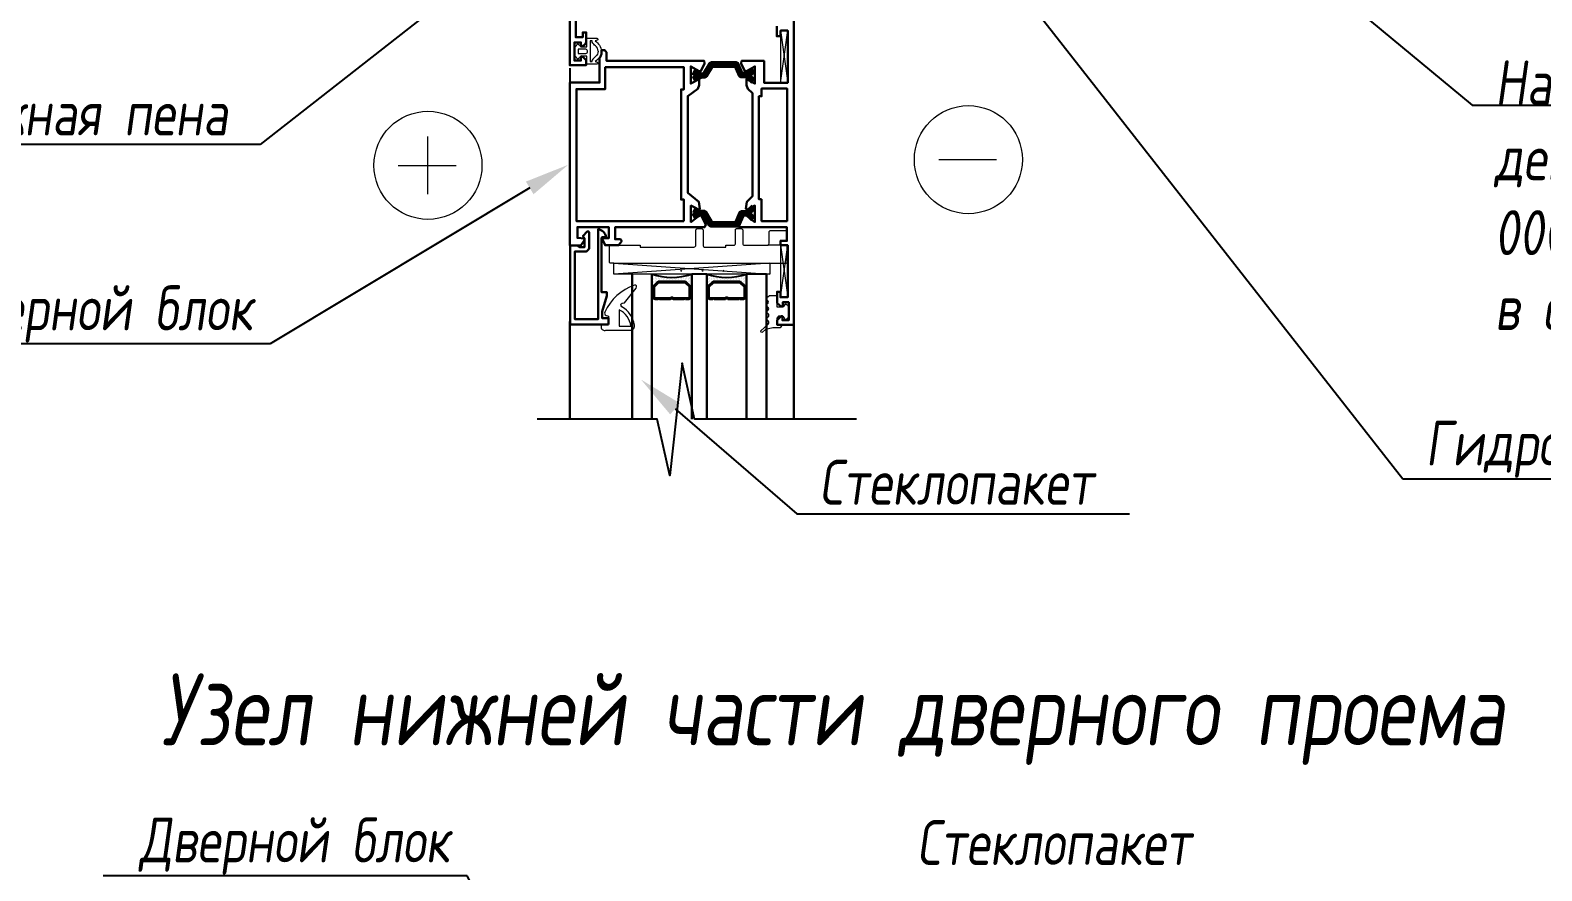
# Model space of a CAD drawing. Header units: millimetres. Extents: x 215300 to 349394, y -116838 to -1602.
# Drawn here: x 253448 to 261865, y -89260 to -84584 of the extents above; entities that cross this region are included whole.
import ezdxf
from ezdxf import colors
from ezdxf.entities.mleader import LeaderData, LeaderLine
from ezdxf.math import Vec2, Vec3

# ---------------------------------------------------------------- set-up
doc = ezdxf.new("R2010")
doc.units = ezdxf.units.MM
for name, color, linetype, lineweight in [('+АР_Размеры', 252, 'Continuous', 9), ('PDF _Геометрия', 7, 'Continuous', 0), ('АР_Тонкие', 250, 'Continuous', 5)]:
    doc.layers.add(name, color=color, linetype=linetype, lineweight=lineweight)
doc.layers.add('A-OKNO-RAM', color=140, linetype='Continuous')
doc.layers.add('АР_Таблицы', color=250, linetype='Continuous')
doc.styles.add('Архитект', font='isocpeur.ttf', dxfattribs={"width": 0.8, "oblique": 8})

# ---------------------------------------------------------------- blocks, each defined once
blk = doc.blocks.new('*U22')
at = {"color": 8}
blk.add_lwpolyline([(0, -7.508), (0, -1), (2.25, -0.5), (-2.25, 0), (0, 0.5), (0, 5.323)], dxfattribs=at)

msp = doc.modelspace()

# ---------------------------------------------------------------- linework, layer by layer
at = {"layer": '+АР_Размеры', "ltscale": 100}
for points in [[(255662.814, -85496.48), (255662.814, -85174.731)], [(255497.454, -85335.605), (255819.203, -85335.605)], [(258506.722, -85304.022), (258828.471, -85304.022)]]:
    msp.add_lwpolyline(points, dxfattribs=at)
for centre in [(258672.082, -85304.022), (255662.814, -85335.605)]:
    msp.add_circle(centre, 300.712, dxfattribs=at)
at = {"color": 6, "lineweight": 100, "ltscale": 100}
for p, q in [((257142.162, -84858.4), (257178.909, -84837.878)), ((257239.584, -84773.748), (257380.589, -84773.748)), ((257475.448, -84868.66), (257442.527, -84835.759)), ((257142.162, -85579.439), (257178.909, -85599.961)), ((257475.448, -85569.178), (257442.527, -85602.08))]:
    msp.add_line(p, q, dxfattribs=at)
for points in [[(257474.593, -84803.675), (257443.828, -84834.458), (257406.743, -84834.458), (257380.589, -84773.748), (257239.584, -84773.748), (257202.837, -84836.168), (257178.909, -84837.878), (257140.452, -84814.791)], [(257474.593, -85634.163), (257443.828, -85603.381), (257406.743, -85604.236), (257380.589, -85664.091), (257239.584, -85664.091), (257202.837, -85601.671), (257178.909, -85599.961), (257140.452, -85623.048)]]:
    msp.add_lwpolyline(points, dxfattribs=at)
at = {"layer": 'A-OKNO-RAM', "color": 8}
for p, q in [((257700.251, -83448.394, 0), (257700.251, -86748.655, 0)), ((256452.526, -84794.121, 0), (256452.526, -86748.655, 0)), ((257071.135, -85924.011, 0), (257076.571, -85918.576, 0)), ((257189.763, -85923.657, 0), (257194.058, -85919.363, 0)), ((257308.648, -85923.046, 0), (257311.287, -85920.408, 0)), ((256799.116, -86748.655, 0), (256799.116, -85940.637, 0)), ((256799.116, -85940.637, 0), (256799.116, -86748.655, 0)), ((256910.025, -86748.655, 0), (256910.025, -85940.637, 0)), ((256910.025, -85940.637, 0), (256910.025, -86748.655, 0)), ((256910.025, -86016.887, 0), (256910.025, -85940.637, 0)), ((256911.04, -86014.436, 0), (256916.957, -86020.352, 0)), ((256918.828, -85945.038, 0), (256918.828, -85945.038, 0)), ((256918.828, -85953.842, 0), (256918.828, -85953.842, 0)), ((256918.828, -85962.645, 0), (256918.828, -85962.645, 0)), ((256918.828, -85971.449, 0), (256918.828, -85971.449, 0)), ((256918.828, -85980.252, 0), (256918.828, -85980.252, 0)), ((256918.828, -85989.055, 0), (256918.828, -85989.055, 0)), ((256918.828, -85997.859, 0), (256918.828, -85997.859, 0)), ((256918.828, -86006.662, 0), (256918.828, -86006.662, 0)), ((256927.632, -85949.44, 0), (256927.632, -85949.44, 0)), ((256927.632, -85958.244, 0), (256927.632, -85958.244, 0)), ((256927.632, -85967.047, 0), (256927.632, -85967.047, 0)), ((256927.632, -85975.85, 0), (256927.632, -85975.85, 0)), ((256927.632, -85984.654, 0), (256927.632, -85984.654, 0)), ((256927.632, -85993.457, 0), (256927.632, -85993.457, 0)), ((256937.815, -85996.154, 0), (256934.286, -85992.625, 0)), ((256936.435, -85953.842, 0), (256936.435, -85953.842, 0)), ((256936.435, -85962.645, 0), (256936.435, -85962.645, 0)), ((256936.435, -85971.449, 0), (256936.435, -85971.449, 0)), ((256936.435, -85980.252, 0), (256936.435, -85980.252, 0)), ((256936.435, -85989.055, 0), (256936.435, -85989.055, 0)), ((256945.239, -85958.244, 0), (256945.239, -85958.244, 0)), ((256945.239, -85967.047, 0), (256945.239, -85967.047, 0)), ((256945.239, -85975.85, 0), (256945.239, -85975.85, 0)), ((256954.042, -85953.842, 0), (256954.042, -85953.842, 0)), ((256954.042, -85962.645, 0), (256954.042, -85962.645, 0)), ((256954.042, -85971.449, 0), (256954.042, -85971.449, 0)), ((256954.042, -85980.252, 0), (256954.042, -85980.252, 0)), ((256962.845, -85958.244, 0), (256962.845, -85958.244, 0)), ((256962.845, -85967.047, 0), (256962.845, -85967.047, 0)), ((256962.845, -85975.85, 0), (256962.845, -85975.85, 0)), ((256971.649, -85962.645, 0), (256971.649, -85962.645, 0)), ((256971.649, -85971.449, 0), (256971.649, -85971.449, 0)), ((256971.649, -85980.252, 0), (256971.649, -85980.252, 0)), ((256978.679, -85987.218, 0), (256973.688, -85982.228, 0)), ((256980.452, -85958.244, 0), (256980.452, -85958.244, 0)), ((256980.452, -85967.047, 0), (256980.452, -85967.047, 0)), ((256980.452, -85975.85, 0), (256980.452, -85975.85, 0)), ((256989.256, -85962.645, 0), (256989.256, -85962.645, 0)), ((256989.256, -85971.449, 0), (256989.256, -85971.449, 0)), ((256989.256, -85980.252, 0), (256989.256, -85980.252, 0)), ((256998.059, -85967.047, 0), (256998.059, -85967.047, 0)), ((256998.059, -85975.85, 0), (256998.059, -85975.85, 0)), ((257006.862, -85962.645, 0), (257006.862, -85962.645, 0)), ((257006.862, -85971.449, 0), (257006.862, -85971.449, 0)), ((257006.862, -85980.252, 0), (257006.862, -85980.252, 0)), ((257015.666, -85967.047, 0), (257015.666, -85967.047, 0)), ((257015.666, -85975.85, 0), (257015.666, -85975.85, 0)), ((257028.479, -85987.218, 0), (257023.488, -85982.228, 0)), ((257024.469, -85962.645, 0), (257024.469, -85962.645, 0)), ((257024.469, -85971.449, 0), (257024.469, -85971.449, 0)), ((257024.469, -85980.252, 0), (257024.469, -85980.252, 0)), ((257033.273, -85967.047, 0), (257033.273, -85967.047, 0)), ((257033.273, -85975.85, 0), (257033.273, -85975.85, 0)), ((257042.076, -85962.645, 0), (257042.076, -85962.645, 0)), ((257042.076, -85971.449, 0), (257042.076, -85971.449, 0)), ((257042.076, -85980.252, 0), (257042.076, -85980.252, 0)), ((257050.879, -85967.047, 0), (257050.879, -85967.047, 0)), ((257050.879, -85975.85, 0), (257050.879, -85975.85, 0)), ((257059.683, -85962.645, 0), (257059.683, -85962.645, 0)), ((257059.683, -85971.449, 0), (257059.683, -85971.449, 0)), ((257059.683, -85980.252, 0), (257059.683, -85980.252, 0)), ((257068.486, -85958.244, 0), (257068.486, -85958.244, 0)), ((257068.486, -85967.047, 0), (257068.486, -85967.047, 0)), ((257068.486, -85975.85, 0), (257068.486, -85975.85, 0)), ((257078.278, -85987.218, 0), (257073.287, -85982.228, 0)), ((257077.29, -85962.645, 0), (257077.29, -85962.645, 0)), ((257077.29, -85971.449, 0), (257077.29, -85971.449, 0)), ((257077.29, -85980.252, 0), (257077.29, -85980.252, 0)), ((257086.093, -85958.244, 0), (257086.093, -85958.244, 0)), ((257086.093, -85967.047, 0), (257086.093, -85967.047, 0)), ((257086.093, -85975.85, 0), (257086.093, -85975.85, 0)), ((257094.896, -85953.842, 0), (257094.896, -85953.842, 0)), ((257094.896, -85962.645, 0), (257094.896, -85962.645, 0)), ((257094.896, -85971.449, 0), (257094.896, -85971.449, 0)), ((257094.896, -85980.252, 0), (257094.896, -85980.252, 0)), ((257103.7, -85949.44, 0), (257103.7, -85949.44, 0)), ((257103.7, -85958.244, 0), (257103.7, -85958.244, 0)), ((257103.7, -85967.047, 0), (257103.7, -85967.047, 0)), ((257103.7, -85975.85, 0), (257103.7, -85975.85, 0)), ((257103.7, -85984.654, 0), (257103.7, -85984.654, 0)), ((257112.503, -85953.842, 0), (257112.503, -85953.842, 0)), ((257112.503, -85962.645, 0), (257112.503, -85962.645, 0)), ((257112.503, -85971.449, 0), (257112.503, -85971.449, 0)), ((257112.503, -85980.252, 0), (257112.503, -85980.252, 0)), ((257112.503, -85989.055, 0), (257112.503, -85989.055, 0)), ((257121.306, -85949.44, 0), (257121.306, -85949.44, 0)), ((257121.306, -85958.244, 0), (257121.306, -85958.244, 0)), ((257121.306, -85967.047, 0), (257121.306, -85967.047, 0)), ((257121.306, -85975.85, 0), (257121.306, -85975.85, 0)), ((257121.306, -85984.654, 0), (257121.306, -85984.654, 0)), ((257121.306, -85993.457, 0), (257121.306, -85993.457, 0)), ((257121.306, -86002.26, 0), (257121.306, -86002.26, 0)), ((257124.911, -86016.887, 0), (257124.911, -86014.262, 0)), ((257125.926, -86014.436, 0), (257131.843, -86020.352, 0)), ((257130.11, -85945.038, 0), (257130.11, -85945.038, 0)), ((257130.11, -85953.842, 0), (257130.11, -85953.842, 0)), ((257130.11, -85962.645, 0), (257130.11, -85962.645, 0)), ((257130.11, -85971.449, 0), (257130.11, -85971.449, 0)), ((257130.11, -85980.252, 0), (257130.11, -85980.252, 0)), ((257130.11, -85989.055, 0), (257130.11, -85989.055, 0)), ((257130.11, -85997.859, 0), (257130.11, -85997.859, 0)), ((257130.11, -86006.662, 0), (257130.11, -86006.662, 0)), ((257215.025, -85940.637, 0), (257131.843, -85940.637, 0)), ((257131.843, -85940.637, 0), (257131.843, -86016.887, 0)), ((257131.843, -86748.655, 0), (257131.843, -85940.637, 0)), ((257131.843, -85940.637, 0), (257131.843, -86748.655, 0)), ((257215.025, -86748.655, 0), (257215.025, -85940.637, 0)), ((257215.025, -85940.637, 0), (257215.025, -86748.655, 0)), ((257215.025, -86016.887, 0), (257215.025, -85940.637, 0)), ((257215.025, -86072.341, 0), (257215.025, -86016.887, 0)), ((257216.04, -86014.436, 0), (257221.956, -86020.352, 0)), ((257221.956, -86016.887, 0), (257221.956, -86072.341, 0)), ((257223.828, -85945.038, 0), (257223.828, -85945.038, 0)), ((257223.828, -85953.842, 0), (257223.828, -85953.842, 0)), ((257223.828, -85962.645, 0), (257223.828, -85962.645, 0)), ((257223.828, -85971.449, 0), (257223.828, -85971.449, 0)), ((257223.828, -85980.252, 0), (257223.828, -85980.252, 0)), ((257223.828, -85989.055, 0), (257223.828, -85989.055, 0)), ((257223.828, -85997.859, 0), (257223.828, -85997.859, 0)), ((257223.828, -86006.662, 0), (257223.828, -86006.662, 0)), ((257232.631, -85949.44, 0), (257232.631, -85949.44, 0)), ((257232.631, -85958.244, 0), (257232.631, -85958.244, 0)), ((257232.631, -85967.047, 0), (257232.631, -85967.047, 0)), ((257232.631, -85975.85, 0), (257232.631, -85975.85, 0)), ((257232.631, -85984.654, 0), (257232.631, -85984.654, 0)), ((257232.631, -85993.457, 0), (257232.631, -85993.457, 0)), ((257242.815, -85996.154, 0), (257239.286, -85992.625, 0)), ((257241.435, -85953.842, 0), (257241.435, -85953.842, 0)), ((257241.435, -85962.645, 0), (257241.435, -85962.645, 0)), ((257241.435, -85971.449, 0), (257241.435, -85971.449, 0)), ((257241.435, -85980.252, 0), (257241.435, -85980.252, 0)), ((257241.435, -85989.055, 0), (257241.435, -85989.055, 0)), ((257250.238, -85958.244, 0), (257250.238, -85958.244, 0)), ((257250.238, -85967.047, 0), (257250.238, -85967.047, 0)), ((257250.238, -85975.85, 0), (257250.238, -85975.85, 0)), ((257259.042, -85953.842, 0), (257259.042, -85953.842, 0)), ((257259.042, -85962.645, 0), (257259.042, -85962.645, 0)), ((257259.042, -85971.449, 0), (257259.042, -85971.449, 0)), ((257259.042, -85980.252, 0), (257259.042, -85980.252, 0)), ((257267.845, -85958.244, 0), (257267.845, -85958.244, 0)), ((257267.845, -85967.047, 0), (257267.845, -85967.047, 0)), ((257267.845, -85975.85, 0), (257267.845, -85975.85, 0)), ((257276.648, -85962.645, 0), (257276.648, -85962.645, 0)), ((257276.648, -85971.449, 0), (257276.648, -85971.449, 0)), ((257276.648, -85980.252, 0), (257276.648, -85980.252, 0)), ((257283.679, -85987.218, 0), (257278.688, -85982.228, 0)), ((257285.452, -85958.244, 0), (257285.452, -85958.244, 0)), ((257285.452, -85967.047, 0), (257285.452, -85967.047, 0)), ((257285.452, -85975.85, 0), (257285.452, -85975.85, 0)), ((257294.255, -85962.645, 0), (257294.255, -85962.645, 0)), ((257294.255, -85971.449, 0), (257294.255, -85971.449, 0)), ((257294.255, -85980.252, 0), (257294.255, -85980.252, 0)), ((257303.058, -85967.047, 0), (257303.058, -85967.047, 0)), ((257303.058, -85975.85, 0), (257303.058, -85975.85, 0)), ((257311.862, -85962.645, 0), (257311.862, -85962.645, 0)), ((257311.862, -85971.449, 0), (257311.862, -85971.449, 0)), ((257311.862, -85980.252, 0), (257311.862, -85980.252, 0)), ((257320.665, -85967.047, 0), (257320.665, -85967.047, 0)), ((257320.665, -85975.85, 0), (257320.665, -85975.85, 0)), ((257333.478, -85987.218, 0), (257328.487, -85982.228, 0)), ((257329.469, -85962.645, 0), (257329.469, -85962.645, 0)), ((257329.469, -85971.449, 0), (257329.469, -85971.449, 0)), ((257329.469, -85980.252, 0), (257329.469, -85980.252, 0)), ((257338.272, -85967.047, 0), (257338.272, -85967.047, 0)), ((257338.272, -85975.85, 0), (257338.272, -85975.85, 0)), ((257347.075, -85962.645, 0), (257347.075, -85962.645, 0)), ((257347.075, -85971.449, 0), (257347.075, -85971.449, 0)), ((257347.075, -85980.252, 0), (257347.075, -85980.252, 0)), ((257355.879, -85967.047, 0), (257355.879, -85967.047, 0)), ((257355.879, -85975.85, 0), (257355.879, -85975.85, 0)), ((257364.682, -85962.645, 0), (257364.682, -85962.645, 0)), ((257364.682, -85971.449, 0), (257364.682, -85971.449, 0)), ((257364.682, -85980.252, 0), (257364.682, -85980.252, 0)), ((257373.486, -85958.244, 0), (257373.486, -85958.244, 0)), ((257373.486, -85967.047, 0), (257373.486, -85967.047, 0)), ((257373.486, -85975.85, 0), (257373.486, -85975.85, 0)), ((257383.278, -85987.218, 0), (257378.287, -85982.228, 0)), ((257382.289, -85962.645, 0), (257382.289, -85962.645, 0)), ((257382.289, -85971.449, 0), (257382.289, -85971.449, 0)), ((257382.289, -85980.252, 0), (257382.289, -85980.252, 0)), ((257391.092, -85958.244, 0), (257391.092, -85958.244, 0)), ((257391.092, -85967.047, 0), (257391.092, -85967.047, 0)), ((257391.092, -85975.85, 0), (257391.092, -85975.85, 0)), ((257399.896, -85953.842, 0), (257399.896, -85953.842, 0)), ((257399.896, -85962.645, 0), (257399.896, -85962.645, 0)), ((257399.896, -85971.449, 0), (257399.896, -85971.449, 0)), ((257399.896, -85980.252, 0), (257399.896, -85980.252, 0)), ((257408.699, -85949.44, 0), (257408.699, -85949.44, 0)), ((257408.699, -85958.244, 0), (257408.699, -85958.244, 0)), ((257408.699, -85967.047, 0), (257408.699, -85967.047, 0)), ((257408.699, -85975.85, 0), (257408.699, -85975.85, 0)), ((257408.699, -85984.654, 0), (257408.699, -85984.654, 0)), ((257417.503, -85953.842, 0), (257417.503, -85953.842, 0)), ((257417.503, -85962.645, 0), (257417.503, -85962.645, 0)), ((257417.503, -85971.449, 0), (257417.503, -85971.449, 0)), ((257417.503, -85980.252, 0), (257417.503, -85980.252, 0)), ((257417.503, -85989.055, 0), (257417.503, -85989.055, 0)), ((257426.306, -85949.44, 0), (257426.306, -85949.44, 0)), ((257426.306, -85958.244, 0), (257426.306, -85958.244, 0)), ((257426.306, -85967.047, 0), (257426.306, -85967.047, 0)), ((257426.306, -85975.85, 0), (257426.306, -85975.85, 0)), ((257426.306, -85984.654, 0), (257426.306, -85984.654, 0)), ((257426.306, -85993.457, 0), (257426.306, -85993.457, 0)), ((257426.306, -86002.26, 0), (257426.306, -86002.26, 0)), ((257430.926, -86014.436, 0), (257436.842, -86020.352, 0)), ((257435.109, -85945.038, 0), (257435.109, -85945.038, 0)), ((257435.109, -85953.842, 0), (257435.109, -85953.842, 0)), ((257435.109, -85962.645, 0), (257435.109, -85962.645, 0)), ((257435.109, -85971.449, 0), (257435.109, -85971.449, 0)), ((257435.109, -85980.252, 0), (257435.109, -85980.252, 0)), ((257435.109, -85989.055, 0), (257435.109, -85989.055, 0)), ((257435.109, -85997.859, 0), (257435.109, -85997.859, 0)), ((257435.109, -86006.662, 0), (257435.109, -86006.662, 0)), ((257547.751, -85940.637, 0), (257436.842, -85940.637, 0)), ((257436.842, -85940.637, 0), (257436.842, -86016.887, 0)), ((257436.842, -86748.655, 0), (257436.842, -85940.637, 0)), ((257436.842, -85940.637, 0), (257436.842, -86748.655, 0)), ((257547.751, -86748.655, 0), (257547.751, -85940.637, 0)), ((257547.751, -85940.637, 0), (257547.751, -86748.655, 0)), ((256921.948, -86030.086, 0), (256916.957, -86025.095, 0)), ((256971.134, -86079.273, 0), (256966.143, -86074.282, 0)), ((257017.982, -86076.321, 0), (257014.227, -86072.566, 0)), ((257070.733, -86079.273, 0), (257065.743, -86074.282, 0)), ((257119.343, -86078.083, 0), (257115.459, -86074.199, 0)), ((257124.911, -86033.851, 0), (257119.92, -86028.86, 0)), ((257226.947, -86030.086, 0), (257221.956, -86025.095, 0)), ((257276.134, -86079.273, 0), (257271.143, -86074.282, 0)), ((257322.982, -86076.321, 0), (257319.227, -86072.566, 0)), ((257375.733, -86079.273, 0), (257370.742, -86074.282, 0)), ((257424.343, -86078.083, 0), (257420.458, -86074.199, 0)), ((257429.911, -86033.851, 0), (257424.92, -86028.86, 0)), ((257553.479, -86134.253, 0), (257547.603, -86140.129, 0)), ((257549.349, -86108.503, 0), (257549.106, -86108.747, 0)), ((257700.251, -86748.655, 0), (257700.251, -86169.386, 0)), ((256452.526, -86748.655, 0), (256452.526, -86204.045, 0))]:
    msp.add_line(p, q, dxfattribs=at)
at = {"layer": 'A-OKNO-RAM'}
for p, q in [((256916.957, -86014.262, 0), (256916.957, -86016.887, 0)), ((256941.639, -85985.273, 0), (256920.002, -86006.909, 0)), ((257092.877, -85982.228, 0), (256948.991, -85982.228, 0)), ((257121.866, -86006.909, 0), (257100.229, -85985.273, 0)), ((257221.956, -86014.262, 0), (257221.956, -86016.887, 0)), ((257246.638, -85985.273, 0), (257225.002, -86006.909, 0)), ((257397.876, -85982.228, 0), (257253.99, -85982.228, 0)), ((257426.865, -86006.909, 0), (257405.229, -85985.273, 0)), ((257429.911, -86016.887, 0), (257429.911, -86014.262, 0))]:
    msp.add_line(p, q, dxfattribs=at)
at = {"layer": 'A-OKNO-RAM', "color": 8, "elevation": 0}
for points in [[(256916.957, -86016.887), (256916.957, -86072.341, -1.00000133), (256910.025, -86072.341), (256910.025, -86016.887, -0.99999867)], [(257131.843, -86016.887), (257131.843, -86072.341, -1.00000133), (257124.911, -86072.341), (257124.911, -86016.887, -0.99999867)], [(257436.842, -86016.887), (257436.842, -86072.341, -1.00000133), (257429.911, -86072.341), (257429.911, -86016.887, -0.99999867)]]:
    msp.add_lwpolyline(points, format="xyb", close=True, dxfattribs=at)
for points in [[(256916.957, -86031.389), (256910.025, -86038.32), (256916.957, -86045.252)], [(256916.957, -86056.288), (256910.025, -86063.22), (256916.957, -86070.152)], [(257131.843, -86031.389), (257124.911, -86038.32), (257131.843, -86045.252)], [(257131.843, -86056.288), (257124.911, -86063.22), (257131.843, -86070.152)], [(257221.956, -86031.389), (257215.025, -86038.32), (257221.956, -86045.252)], [(257221.956, -86056.288), (257215.025, -86063.22), (257221.956, -86070.152)], [(257436.842, -86031.389), (257429.911, -86038.32), (257436.842, -86045.252)], [(257436.842, -86056.288), (257429.911, -86063.22), (257436.842, -86070.152)]]:
    msp.add_lwpolyline(points, dxfattribs=at)
at = {"layer": 'A-OKNO-RAM', "color": 8}
for centre, radius, start, end in [((257020.934, -85626.312, 0), 333.319, 250.5646124, 289.4352148), ((256913.491, -86016.887, 0), 3.466, 0.0001503, 180), ((257128.377, -86016.887, 0), 3.466, 0.0001503, 180), ((257325.933, -85626.312, 0), 333.319, 250.5646124, 289.4352148), ((257218.49, -86016.887, 0), 3.466, 0.0001503, 180), ((257218.49, -86016.887, 0), 3.466, 0.0001503, 180), ((257433.376, -86016.887, 0), 3.466, 0.0001503, 180), ((257218.49, -86072.341, 0), 3.466, 180, 0.0001503)]:
    msp.add_arc(centre, radius, start, end, dxfattribs=at)
at = {"layer": 'A-OKNO-RAM'}
for centre, start, end in [((256927.355, -86014.262, 0), 134.9999855, 180), ((256948.991, -85992.625, 0), 89.9997814, 134.9999855), ((257092.877, -85992.625, 0), 45.0002511, 89.9997814), ((257114.513, -86014.262, 0), 0.0001503, 45.0002511), ((257232.354, -86014.262, 0), 134.9999855, 180), ((257253.99, -85992.625, 0), 89.9997814, 134.9999855), ((257397.876, -85992.625, 0), 45.0002511, 89.9997814), ((257419.513, -86014.262, 0), 0.0001503, 45.0002511)]:
    msp.add_arc(centre, 10.398, start, end, dxfattribs=at)
at = {"layer": 'PDF _Геометрия', "lineweight": 15}
for p, q in [((257626.541, -84876.067), (257666.453, -84585.877)), ((257626.541, -84585.877), (257666.453, -84876.067)), ((257626.541, -84617.159), (257626.541, -84876.067)), ((257626.541, -85780.039), (257626.541, -86069.53)), ((257626.541, -86069.53), (257666.357, -85780.039)), ((257626.541, -85780.039), (257666.453, -86069.53)), ((256698.694, -85880.523, 0), (257566.637, -85940.637)), ((257566.637, -85880.523), (256698.694, -85940.637, 0))]:
    msp.add_line(p, q, dxfattribs=at)
at = {"layer": 'PDF _Геометрия', "lineweight": 30}
for points in [[(256485.353, -84333.694), (256485.676, -84623.161), (256524.847, -84623.134), (256524.834, -84596.463), (256544.137, -84596.454), (256544.138, -84650.173, -0.25384224), (256514.795, -84674.744), (256514.806, -84651.809), (256478.718, -84651.827), (256478.718, -84753.112), (256514.761, -84753.123), (256514.632, -84728.999, -0.20486609), (256543.467, -84752.821), (256543.47, -84778.875), (256452.525, -84778.806), (256452.525, -83427.855)], [(256452.525, -84874.037), (256452.525, -85781.282), (256513.965, -85781.282), (256533.024, -85753.917), (256534.665, -85742.626), (256494.615, -85739.625), (256494.615, -85679.416), (256669.545, -85679.416), (256669.545, -85740.967), (256631.634, -85740.967), (256649.276, -85780.027), (256724.086, -85780.027), (256741.727, -85756.759), (256734.783, -85747.183), (256704.755, -85747.183), (256704.755, -85680.331), (257203.037, -85680.331), (257209.326, -85667.244), (257181.846, -85609.534), (257126.697, -85651.041), (257126.697, -85559.725), (257170.133, -85580.723), (257177.453, -85576.816), (257171.597, -85539.215), (257109.616, -85487.942), (257109.616, -84949.897), (257164.998, -84910.72), (257173.807, -84890.152), (257173.807, -84855.873), (257126.289, -84880.358), (257126.289, -84785.632), (257173.475, -84811.681), (257183.01, -84811.664), (257202.755, -84768.41), (257200.98, -84755.022), (256657.374, -84754.972), (256657.374, -84707.401), (256647.495, -84695.354), (256629.28, -84695.354), (256629.28, -84708.279, -0.13894999), (256618.475, -84738.937), (256618.475, -84875.444), (256452.525, -84875.444)]]:
    msp.add_lwpolyline(points, format="xyb", dxfattribs=at)
for points in [[(257700.251, -84435.555), (257700.251, -86222.076), (257607.23, -86222.076), (257607.23, -86196.247)], [(257607.23, -86196.247), (257629.824, -86174.699), (257636.194, -86174.699), (257636.194, -86197.273), (257671.496, -86197.273), (257671.496, -86097.681), (257638.583, -86097.681), (257638.583, -86120.787), (257630.355, -86120.787), (257607.23, -86101.665), (257607.23, -86039.253), (257625.843, -86039.253), (257625.843, -86069.53), (257666.453, -86069.53), (257666.453, -85780.039), (257626.541, -85780.039), (257626.541, -85756.539), (257661.181, -85756.539), (257661.181, -85680.331), (257391.349, -85680.331), (257419.876, -85616.468), (257435.343, -85615.422), (257483.101, -85651.041), (257483.101, -85559.725), (257439.665, -85580.723), (257432.344, -85576.816), (257438.201, -85539.215), (257470.589, -85506.471), (257470.589, -84934.201), (257444.8, -84910.72), (257435.99, -84890.152), (257435.99, -84855.873), (257483.509, -84880.358), (257483.509, -84785.632), (257436.323, -84811.681), (257426.788, -84811.664), (257407.043, -84768.41), (257408.818, -84755.022), (257534.745, -84755.01), (257534.745, -84876.067), (257666.453, -84876.067), (257666.453, -84585.877), (257626.541, -84585.877), (257626.541, -84617.159), (257604.59, -84617.159), (257604.59, -84562.099)], [(257520.629, -85524.413), (257520.629, -85645.917), (257662.682, -85645.917), (257662.682, -84908.782), (257520.629, -84908.782), (257520.629, -84950.932), (257505.618, -84950.932), (257505.618, -85524.413), (257520.629, -85524.413)]]:
    msp.add_lwpolyline(points, dxfattribs=at)
at = {"layer": 'PDF _Геометрия', "lineweight": 15}
for points in [[(256627.302, -84700.569, -0.2581667), (256594.05, -84757.844), (256604.997, -84762.203, -0.77957365), (256603.69, -84773.562), (256547.861, -84773.562), (256547.861, -84727.672), (256516.196, -84727.672), (256496.92, -84744.478), (256483.356, -84727.286), (256483.356, -84676.352), (256496.92, -84659.159), (256516.642, -84676.354), (256547.861, -84676.354), (256547.861, -84627.577), (256603.69, -84627.577, -0.77957365), (256604.997, -84638.936), (256594.05, -84643.295, -0.2581667), (256627.302, -84700.569, 0.22887573)], [(256609.704, -84700.569, 0.25574136), (256595.48, -84670.446, -0.08882844), (256578.056, -84650.885)], [(256609.704, -84700.569, -0.25574136), (256595.48, -84730.693, 0.08882844), (256578.056, -84750.254)], [(256724.086, -85780.027), (256843.558, -85780.027), (256843.558, -85790.729), (257144.003, -85790.729, 0.42552246), (257154.497, -85779.824), (257154.497, -85696.882, -0.35432384), (257162.738, -85686.712), (257183.726, -85686.712, -0.45539638), (257195.176, -85699.869), (257195.176, -85782.55, 0.38460638), (257202.502, -85790.666), (257322.28, -85790.666), (257322.28, -85779.971), (257366.48, -85779.971, 0.47117445), (257375.403, -85769.163), (257375.403, -85693.741, -0.46984461), (257384.27, -85686.388), (257404.203, -85686.388, -0.43390676), (257415.941, -85698.938), (257415.941, -85773.491, 0.39968296), (257422.172, -85780.039), (257554.487, -85780.039, 0.33113537), (257562.728, -85768.357), (257562.728, -85706.529, -0.43421528), (257572.636, -85697.271), (257659.21, -85697.271), (257659.21, -85753.99), (257624.755, -85753.99), (257624.755, -85780.039), (257554.487, -85780.039)], [(257566.637, -85880.523), (257653.063, -85880.523, 0.44156927), (257663.048, -85869.569), (257663.048, -85780.039), (257663.048, -85780.039)], [(257604.987, -86222.076), (257634.864, -86222.076), (257623.289, -86238.959), (257583.723, -86238.959), (257542.287, -86249.831), (257526.069, -86264.531, -0.88948965), (257517.101, -86256.704), (257557.122, -86218.738, 0.48708554), (257555.752, -86198.082, -0.72611288), (257556.33, -86177.902, 0.62518731), (257556.785, -86161.995, -0.62327072), (257555.795, -86142.631, 0.55867132), (257553.445, -86122.831, -0.53885312), (257553.445, -86104.758, 0.70707033), (257553.828, -86088.246, -0.41478239), (257554.404, -86066.741), (257564.055, -86059.974), (257604.987, -86059.974), (257604.987, -86123.769), (257638.583, -86123.769, 0.20718398), (257653.044, -86104.53, -0.19580181), (257668.686, -86120.9), (257668.686, -86176.327, -0.38353386), (257650.934, -86195.621, 0.28037451), (257636.194, -86174.699), (257615.253, -86174.699), (257604.987, -86185.787), (257604.987, -86222.076)]]:
    msp.add_lwpolyline(points, format="xyb", dxfattribs=at)
msp.add_lwpolyline([(256578.056, -84650.885), (256578.056, -84642.424), (256565.333, -84642.424), (256565.333, -84758.715), (256578.056, -84758.715), (256578.056, -84750.254)], dxfattribs=at)
msp.add_lwpolyline([(256499.209, -84690.07), (256499.209, -84713.568), (256541.523, -84713.568, 0.83060636), (256542.051, -84690.07)], format="xyb", close=True, dxfattribs=at)
at = {"layer": 'PDF _Геометрия', "lineweight": 30}
msp.add_lwpolyline([(257088.507, -85645.303), (256489.122, -85645.303), (256489.122, -84911.428), (256650.139, -84911.428), (256650.139, -84790.281), (257088.507, -84790.281), (257088.507, -84913.611), (257072.726, -84913.611), (257072.726, -85526.091), (257088.507, -85526.091)], close=True, dxfattribs=at)
msp.add_lwpolyline([(256668.79, -86221.453), (256453.92, -86221.453), (256453.92, -85781.282), (256492.992, -85781.282), (256506.449, -85790.62), (256534.665, -85790.62), (256534.665, -85742.626), (256525.332, -85729.596), (256548.745, -85703.996), (256557.476, -85703.341), (256560.314, -85707.709), (256560.314, -85791.578, -0.46016516), (256533.029, -85814.947), (256481.295, -85814.947), (256481.295, -86192.085), (256609.806, -86192.085), (256609.806, -85691.354, -0.34149185), (256654.299, -85735.664), (256636.465, -85735.664, 0.37496869), (256629.666, -85739.114), (256629.727, -86041.486), (256659.455, -86041.505), (256659.441, -86062.528), (256632.061, -86148.395), (256632.061, -86185.48), (256668.79, -86185.48)], format="xyb", close=True, dxfattribs=at)
at = {"layer": 'PDF _Геометрия', "lineweight": 15, "elevation": 0}
for points in [[(256698.694, -85880.523), (256680.1, -85880.523, -0.37713849), (256674.172, -85875.31), (256674.172, -85780.027)], [(256627.269, -86222.713), (256627.269, -86235.614, 0.53668114), (256653.547, -86253.044), (256793.138, -86253.044, 0.41774092), (256812.137, -86224.8, 0.23001001), (256742.822, -86122.318, -0.61386836), (256744.087, -86103.073), (256756.661, -86100.798), (256822.823, -86018.172, 0.72502047), (256812.195, -86002.475, 0.19994918), (256647.093, -86151.896, 0.40820781), (256654.937, -86170.632, 0.0556969), (256668.794, -86173.993), (256668.79, -86185.48)], [(256727.156, -86139.281), (256727.156, -86231.334), (256791.709, -86231.334, 0.2799037), (256727.156, -86139.281, 1.42601472)]]:
    msp.add_lwpolyline(points, format="xyb", dxfattribs=at)
at = {"layer": 'PDF _Геометрия', "lineweight": 15}
msp.add_lwpolyline([(256698.694, -85940.637), (256698.694, -85880.523), (257566.637, -85880.523), (257566.637, -85940.637)], close=True, dxfattribs=at)
at = {"layer": 'PDF _Геометрия', "lineweight": 30, "elevation": 0}
for points in [[(257097.184, -86079.273), (257093.718, -86075.807), (257090.252, -86079.273), (257027.9, -86079.273, 0.49751951), (257013.968, -86079.273), (256951.616, -86079.273), (256948.15, -86075.807), (256944.684, -86079.273), (256927.355, -86079.273, -0.41421326), (256916.957, -86068.875), (256916.957, -86014.262, -0.19891232), (256920.002, -86006.909), (256941.639, -85985.273, -0.19891336), (256948.991, -85982.228), (257092.877, -85982.228, -0.19891025), (257100.229, -85985.273), (257121.866, -86006.909, -0.19891284), (257124.911, -86014.262), (257124.911, -86068.875, -0.41421464), (257114.513, -86079.273)], [(257030.051, -86074.282, 0.38014305), (257011.817, -86074.282), (256927.355, -86074.282, -0.41421326), (256921.948, -86068.875), (256921.948, -86014.262, -0.19891232), (256923.531, -86010.438), (256945.168, -85988.802, -0.19891336), (256948.991, -85987.218), (257092.877, -85987.218, -0.19891025), (257096.7, -85988.802), (257118.336, -86010.438, -0.19891284), (257119.92, -86014.262), (257119.92, -86068.875, -0.41421464), (257114.513, -86074.282)], [(257402.183, -86079.273), (257398.717, -86075.807), (257395.252, -86079.273), (257332.9, -86079.273, 0.49751951), (257318.967, -86079.273), (257256.615, -86079.273), (257253.149, -86075.807), (257249.684, -86079.273), (257232.354, -86079.273, -0.41421326), (257221.956, -86068.875), (257221.956, -86014.262, -0.19891232), (257225.002, -86006.909), (257246.638, -85985.273, -0.19891336), (257253.99, -85982.228), (257397.876, -85982.228, -0.19891025), (257405.229, -85985.273), (257426.865, -86006.909, -0.19891284), (257429.911, -86014.262), (257429.911, -86068.875, -0.41421464), (257419.513, -86079.273)], [(257335.051, -86074.282, 0.38014305), (257316.816, -86074.282), (257232.354, -86074.282, -0.41421326), (257226.947, -86068.875), (257226.947, -86014.262, -0.19891232), (257228.531, -86010.438), (257250.167, -85988.802, -0.19891336), (257253.99, -85987.218), (257397.876, -85987.218, -0.19891025), (257401.7, -85988.802), (257423.336, -86010.438, -0.19891284), (257424.92, -86014.262), (257424.92, -86068.875, -0.41421464), (257419.513, -86074.282)]]:
    msp.add_lwpolyline(points, format="xyb", close=True, dxfattribs=at)

# ---------------------------------------------------------------- block references
at = {"xscale": 138.6361401169011, "yscale": 138.6361401169011, "zscale": 138.6361401169011, "rotation": 90}
msp.add_blockref('*U22', (257009.051, -86748.655), dxfattribs=at)

# ---------------------------------------------------------------- texts
at = {"layer": 'АР_Таблицы', "lineweight": 9, "insert": (257918.013, -88417.221), "char_height": 400, "width": 9573.43855, "attachment_point": 5, "style": 'Архитект'}
msp.add_mtext('Узел нижней части дверного проема', dxfattribs=at)
at = {"layer": 'АР_Тонкие', "insert": (258385.576, -88978.154), "char_height": 250, "width": 8498.60878, "attachment_point": 1, "style": 'Архитект'}
msp.add_mtext('\\pxsm1,ql;Стеклопакет', dxfattribs=at)

# ---------------------------------------------------------------- leaders
at = {"layer": 'АР_Тонкие'}
ml = msp.add_multileader_mtext('Standard', dxfattribs=at)
ml.set_content('\\pxsm1,ql;Гидроизоляционная лента', color=256, style='Архитект')
ml.set_leader_properties()
ml.build(insert=Vec2(0, 0))
ml.multileader.update_dxf_attribs({"text_left_attachment_type": 6, "text_right_attachment_type": 6, "dogleg_length": 100, "arrow_head_size": 250})
ctx = ml.context
ctx.base_point, ctx.char_height, ctx.arrow_head_size, ctx.landing_gap_size, ctx.plane_origin, ctx.plane_x_axis = Vec3(264526.459, -87080.616), 250, 250, 25, Vec3(236819.561, -98684.416), Vec3(-1, 0)
ctx.left_attachment, ctx.right_attachment = 6, 6
notes = []
notes.append((ctx, [(0, (1, 1, 0), (261091.323, -87080.616), (1, 0), 100, [(0, [(257917.988, -83032.113)], 0, [])])]))
ctx.mtext.insert, ctx.mtext.width, ctx.mtext.defined_height, ctx.mtext.flow_direction = Vec3(261216.323, -86755.616), 4167.43404, 660.993, 5
ml = msp.add_multileader_mtext('Standard', dxfattribs=at)
ml.set_content('\\pxsm1,ql;Монтажная пена', color=256, style='Архитект')
ml.set_leader_properties()
ml.build(insert=Vec2(0, 0))
ml.multileader.update_dxf_attribs({"text_left_attachment_type": 6, "text_right_attachment_type": 6, "dogleg_length": 100, "arrow_head_size": 250})
ctx = ml.context
ctx.base_point, ctx.char_height, ctx.arrow_head_size, ctx.landing_gap_size, ctx.plane_origin, ctx.plane_x_axis = Vec3(254628.199, -85219.303), 250, 250, 25, Vec3(236720.279, -100424.106), Vec3(-1, 0)
ctx.left_attachment, ctx.right_attachment = 6, 6
notes.append((ctx, [(1, (1, 1, 0), (254728.199, -85219.303), (-1, 0), 100, [(0, [(257275.824, -83225.95)], 0, [])])]))
ctx.mtext.insert, ctx.mtext.width, ctx.mtext.defined_height, ctx.mtext.flow_direction = Vec3(252488.063, -84919.303), 4915.01488, 660.993, 5
ml = msp.add_multileader_mtext('Standard', dxfattribs=at)
ml.set_content('\\pxsm1,ql;Наружные откосы в местах примыкания декоративных вставок (выполнить по RAL 9010, RAL 000 80 00, RAL 100 60 30 \\Pв соответствующий цвет) \\P ', color=256, style='Архитект')
ml.set_leader_properties()
ml.build(insert=Vec2(0, 0))
ml.multileader.update_dxf_attribs({"text_left_attachment_type": 6, "text_right_attachment_type": 6, "dogleg_length": 100, "arrow_head_size": 250})
ctx = ml.context
ctx.base_point, ctx.char_height, ctx.arrow_head_size, ctx.landing_gap_size, ctx.plane_origin, ctx.plane_x_axis = Vec3(267861.512, -85001.431), 250, 250, 25, Vec3(240077.562, -98620.501), Vec3(-1, 0)
ctx.left_attachment, ctx.right_attachment = 6, 6
notes.append((ctx, [(0, (1, 1, 0), (261477.458, -85001.431), (1, 0), 100, [(0, [(259948.843, -83734.614)], 0, [])])]))
ctx.mtext.insert, ctx.mtext.width, ctx.mtext.defined_height, ctx.mtext.flow_direction = Vec3(261602.458, -84751.431), 6838.96615, 502.08, 5
ml = msp.add_multileader_mtext('Standard', dxfattribs=at)
ml.set_content('\\pxsm1,ql;Дверной блок', color=256, style='Архитект')
ml.set_leader_properties()
ml.build(insert=Vec2(0, 0))
ml.multileader.update_dxf_attribs({"text_left_attachment_type": 6, "text_right_attachment_type": 6, "dogleg_length": 100, "arrow_head_size": 250})
ctx = ml.context
ctx.base_point, ctx.char_height, ctx.arrow_head_size, ctx.landing_gap_size, ctx.plane_origin, ctx.plane_x_axis = Vec3(254685.003, -86328.847), 250, 250, 25, Vec3(213427.32, -64460.533), Vec3(-1, 0)
ctx.left_attachment, ctx.right_attachment = 6, 6
notes.append((ctx, [(1, (1, 1, 0), (254785.003, -86328.847), (-1, 0), 100, [(0, [(256443.827, -85332.501)], 0, [])])]))
ctx.mtext.insert, ctx.mtext.width, ctx.mtext.defined_height, ctx.mtext.flow_direction = Vec3(252959.597, -86003.847), 8498.60878, 1142.931, 5
ml = msp.add_multileader_mtext('Standard', dxfattribs=at)
ml.set_content('\\pxsm1,ql;Стеклопакет', color=256, style='Архитект')
ml.set_leader_properties()
ml.build(insert=Vec2(0, 0))
ml.multileader.update_dxf_attribs({"text_left_attachment_type": 6, "text_right_attachment_type": 6, "dogleg_length": 100, "arrow_head_size": 250})
ctx = ml.context
ctx.base_point, ctx.char_height, ctx.arrow_head_size, ctx.landing_gap_size, ctx.plane_origin, ctx.plane_x_axis = Vec3(259501.895, -87273.854, 0), 250, 250, 25, Vec3(213732.86, -65472.207, 0), Vec3(-1, 0)
ctx.left_attachment, ctx.right_attachment = 6, 6
notes.append((ctx, [(0, (1, 1, 0), (257716.76, -87273.854, 0), (1, 0), 100, [(0, [(256848.969, -86527.398, 0)], 0, [])])]))
ctx.mtext.insert, ctx.mtext.width, ctx.mtext.defined_height, ctx.mtext.flow_direction = Vec3(257841.76, -86973.854, 0), 2439.68304, 1142.931, 5
ml = msp.add_multileader_mtext('Standard', dxfattribs=at)
ml.set_content('\\pxsm1,ql;Дверной блок', color=256, style='Архитект')
ml.set_leader_properties()
ml.build(insert=Vec2(0, 0))
ml.multileader.update_dxf_attribs({"text_left_attachment_type": 6, "text_right_attachment_type": 6, "dogleg_length": 100, "arrow_head_size": 250})
ctx = ml.context
ctx.base_point, ctx.char_height, ctx.arrow_head_size, ctx.landing_gap_size, ctx.plane_origin, ctx.plane_x_axis = Vec3(255781.832, -89289.147), 250, 250, 25, Vec3(213614.884, -111944.881), Vec3(-1, 0)
ctx.left_attachment, ctx.right_attachment = 6, 6
notes.append((ctx, [(1, (1, 1, 0), (255881.832, -89289.147), (-1, 0), 100, [(0, [(256631.391, -90734.345)], 0, [])])]))
ctx.mtext.insert, ctx.mtext.width, ctx.mtext.defined_height, ctx.mtext.flow_direction = Vec3(254056.427, -88964.147), 8498.60878, 1142.931, 5
for ctx, leaders in notes:
    for number, flags, end, landing, length, lines in leaders:
        leader = LeaderData()
        leader.index, (leader.has_last_leader_line, leader.has_dogleg_vector, leader.attachment_direction) = number, flags
        leader.last_leader_point, leader.dogleg_vector, leader.dogleg_length = Vec3(end), Vec3(landing), length
        for number, points, colour, breaks in lines:
            line = LeaderLine()
            line.index, line.vertices, line.color, line.breaks = number, Vec3.list(points), colors.encode_raw_color(colour), breaks
            leader.lines.append(line)
        ctx.leaders.append(leader)

doc.saveas('drawing.dxf')
